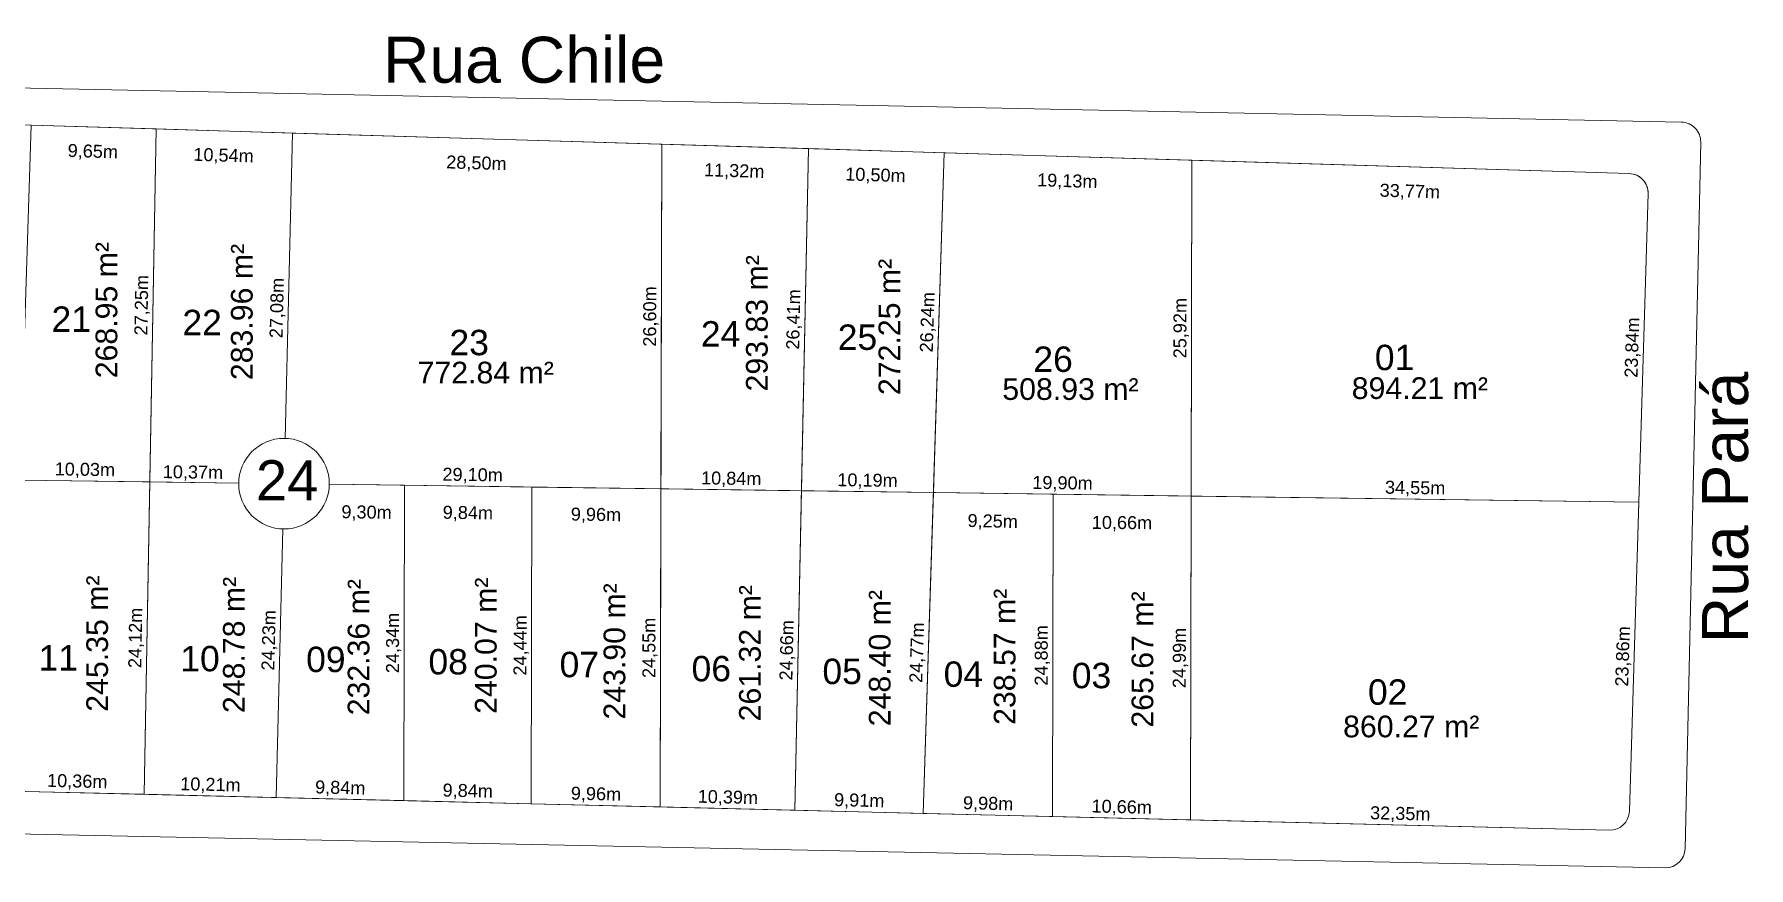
# Model space of a CAD drawing. Header units: metres. Extents: x 3808 to 8215, y 2374 to 6187.
# Drawn here: x 4895 to 5027.3, y 5115 to 5179.3 of the extents above; entities that cross this region are included whole.
import ezdxf
from ezdxf.enums import TextEntityAlignment as Align

# ---------------------------------------------------------------- set-up
doc = ezdxf.new("R2010")
doc.units = ezdxf.units.M
for name, color, linetype in [('Areas Lotes', 1, 'Continuous'), ('Calçada', 8, 'Continuous'), ('Lote', 7, 'Continuous'), ('Nome das Ruas', 7, 'Continuous'), ('Nº Lote', 7, 'Continuous'), ('Nº. quadra', 7, 'Continuous'), ('quadras', 7, 'Continuous')]:
    doc.layers.add(name, color=color, linetype=linetype)
doc.styles.add('Arial', font='arial.ttf')
doc.dimstyles.new('Copy(2) of ISO-25', dxfattribs={"dimtxt": 1, "dimasz": 2.5, "dimexe": 1.25, "dimexo": 0.625, "dimgap": 0.2, "dimtad": 1, "dimtoh": 1, "dimlfac": 1, "dimzin": 1, "dimtxsty": 'Arial', "dimblk": 'NONE', "dimcen": 0, "dimse1": 1, "dimse2": 1, "dimsd1": 1, "dimsd2": 1, "dimclrt": 256, "dimaunit": 1, "dimadec": 3, "dimazin": 0, "dimtfac": 1, "dimtmove": 0, "dimatfit": 3, "dimldrblk": 'NONE', "dimfxl": 1, "dimtolj": 1, "dimtzin": 0, "dimarcsym": 0})

# ---------------------------------------------------------------- blocks, each defined once
blk = doc.blocks.new('*D5328')
at = {"layer": 'Defpoints', "color": 0, "linetype": 'Continuous', "transparency": 16777216}
for p in [(4984.26, 5118.65), (4984.26, 5118.65), (5016.6, 5117.86)]:
    blk.add_point(p, dxfattribs=at)
at = {"layer": 'Lote', "linetype": 'Continuous', "lineweight": 5, "transparency": 16777216, "insert": (5000.45, 5119.06), "char_height": 1, "attachment_point": 5, "rotation": 358.5982, "style": 'Arial'}
blk.add_mtext('\\A1;32,35m', dxfattribs=at)
blk = doc.blocks.new('_None')
blk = doc.blocks.new('*D5329')
at = {"layer": 'Defpoints', "color": 0, "linetype": 'Continuous', "transparency": 16777216}
for p in [(4973.6, 5118.91), (4973.6, 5118.91), (4984.26, 5118.65)]:
    blk.add_point(p, dxfattribs=at)
at = {"layer": 'Lote', "linetype": 'Continuous', "lineweight": 5, "transparency": 16777216, "insert": (4978.95, 5119.58), "char_height": 1, "attachment_point": 5, "rotation": 358.5982, "style": 'Arial'}
blk.add_mtext('\\A1;10,66m', dxfattribs=at)
blk = doc.blocks.new('*D5330')
at = {"layer": 'Defpoints', "color": 0, "linetype": 'Continuous', "transparency": 16777216}
for p in [(4963.63, 5119.16), (4963.63, 5119.16), (4973.6, 5118.91)]:
    blk.add_point(p, dxfattribs=at)
at = {"layer": 'Lote', "linetype": 'Continuous', "lineweight": 5, "transparency": 16777216, "insert": (4968.64, 5119.84), "char_height": 1, "attachment_point": 5, "rotation": 358.5982, "style": 'Arial'}
blk.add_mtext('\\A1;9,98m', dxfattribs=at)
blk = doc.blocks.new('*D5331')
at = {"layer": 'Defpoints', "color": 0, "linetype": 'Continuous', "transparency": 16777216}
for p in [(4953.72, 5119.4), (4953.72, 5119.4), (4963.63, 5119.16)]:
    blk.add_point(p, dxfattribs=at)
at = {"layer": 'Lote', "linetype": 'Continuous', "lineweight": 5, "transparency": 16777216, "insert": (4958.69, 5120.08), "char_height": 1, "attachment_point": 5, "rotation": 358.5982, "style": 'Arial'}
blk.add_mtext('\\A1;9,91m', dxfattribs=at)
blk = doc.blocks.new('*D5332')
at = {"layer": 'Defpoints', "color": 0, "linetype": 'Continuous', "transparency": 16777216}
for p in [(4943.33, 5119.65), (4943.33, 5119.4), (4953.72, 5119.4)]:
    blk.add_point(p, dxfattribs=at)
at = {"layer": 'Lote', "linetype": 'Continuous', "lineweight": 5, "transparency": 16777216, "insert": (4948.55, 5120.33), "char_height": 1, "attachment_point": 5, "rotation": 358.5982, "style": 'Arial'}
blk.add_mtext('\\A1;10,39m', dxfattribs=at)
blk = doc.blocks.new('*D5333')
at = {"layer": 'Defpoints', "color": 0, "linetype": 'Continuous', "transparency": 16777216}
for p in [(4933.37, 5119.9), (4933.37, 5119.9), (4943.33, 5119.4)]:
    blk.add_point(p, dxfattribs=at)
at = {"layer": 'Lote', "linetype": 'Continuous', "lineweight": 5, "transparency": 16777216, "insert": (4938.37, 5120.58), "char_height": 1, "attachment_point": 5, "rotation": 358.5982, "style": 'Arial'}
blk.add_mtext('\\A1;9,96m', dxfattribs=at)
blk = doc.blocks.new('*D5334')
at = {"layer": 'Defpoints', "color": 0, "linetype": 'Continuous', "transparency": 16777216}
for p in [(4923.53, 5120.14), (4923.53, 5120.14), (4933.37, 5119.9)]:
    blk.add_point(p, dxfattribs=at)
at = {"layer": 'Lote', "linetype": 'Continuous', "lineweight": 5, "transparency": 16777216, "insert": (4928.47, 5120.82), "char_height": 1, "attachment_point": 5, "rotation": 358.5982, "style": 'Arial'}
blk.add_mtext('\\A1;9,84m', dxfattribs=at)
blk = doc.blocks.new('*D5335')
at = {"layer": 'Defpoints', "color": 0, "linetype": 'Continuous', "transparency": 16777216}
for p in [(4913.69, 5120.38), (4913.69, 5120.38), (4923.53, 5120.14)]:
    blk.add_point(p, dxfattribs=at)
at = {"layer": 'Lote', "linetype": 'Continuous', "lineweight": 5, "transparency": 16777216, "insert": (4918.63, 5121.06), "char_height": 1, "attachment_point": 5, "rotation": 358.5982, "style": 'Arial'}
blk.add_mtext('\\A1;9,84m', dxfattribs=at)
blk = doc.blocks.new('*D5336')
at = {"layer": 'Defpoints', "color": 0, "linetype": 'Continuous', "transparency": 16777216}
for p in [(4903.48, 5120.63), (4903.48, 5120.63), (4913.69, 5120.38)]:
    blk.add_point(p, dxfattribs=at)
at = {"layer": 'Lote', "linetype": 'Continuous', "lineweight": 5, "transparency": 16777216, "insert": (4908.61, 5121.3), "char_height": 1, "attachment_point": 5, "rotation": 358.5982, "style": 'Arial'}
blk.add_mtext('\\A1;10,21m', dxfattribs=at)
blk = doc.blocks.new('*D5337')
at = {"layer": 'Defpoints', "color": 0, "linetype": 'Continuous', "transparency": 16777216}
for p in [(4893.13, 5120.88), (4893.14, 5121.11), (4903.48, 5120.63)]:
    blk.add_point(p, dxfattribs=at)
at = {"layer": 'Lote', "linetype": 'Continuous', "lineweight": 5, "transparency": 16777216, "insert": (4898.33, 5121.56), "char_height": 1, "attachment_point": 5, "rotation": 358.5982, "style": 'Arial'}
blk.add_mtext('\\A1;10,36m', dxfattribs=at)
blk = doc.blocks.new('*D5349')
at = {"layer": 'Defpoints', "color": 0, "linetype": 'Continuous', "transparency": 16777216}
for p in [(4893.89, 5144.88), (4903.92, 5144.75), (4903.92, 5144.75)]:
    blk.add_point(p, dxfattribs=at)
at = {"layer": 'Lote', "linetype": 'Continuous', "lineweight": 5, "transparency": 16777216, "insert": (4898.92, 5145.62), "char_height": 1, "attachment_point": 5, "rotation": 359.2131, "style": 'Arial'}
blk.add_mtext('\\A1;10,03m', dxfattribs=at)
blk = doc.blocks.new('*D5350')
at = {"layer": 'Defpoints', "color": 0, "linetype": 'Continuous', "transparency": 16777216}
for p in [(4902.07, 5144.68), (4912.44, 5144.54), (4912.44, 5144.54)]:
    blk.add_point(p, dxfattribs=at)
at = {"layer": 'Lote', "linetype": 'Continuous', "lineweight": 5, "transparency": 16777216, "insert": (4907.26, 5145.41), "char_height": 1, "attachment_point": 5, "rotation": 359.2131, "style": 'Arial'}
blk.add_mtext('\\A1;10,37m', dxfattribs=at)
blk = doc.blocks.new('*D5351')
at = {"layer": 'Defpoints', "color": 0, "linetype": 'Continuous', "transparency": 16777216}
for p in [(4914.29, 5144.6), (4943.38, 5144.2), (4943.38, 5144.2)]:
    blk.add_point(p, dxfattribs=at)
at = {"layer": 'Lote', "linetype": 'Continuous', "lineweight": 5, "transparency": 16777216, "insert": (4928.85, 5145.21), "char_height": 1, "attachment_point": 5, "rotation": 359.2131, "style": 'Arial'}
blk.add_mtext('\\A1;29,10m', dxfattribs=at)
blk = doc.blocks.new('*D5352')
at = {"layer": 'Defpoints', "color": 0, "linetype": 'Continuous', "transparency": 16777216}
for p in [(4943.38, 5144.2), (4954.23, 5144.06), (4954.23, 5144.06)]:
    blk.add_point(p, dxfattribs=at)
at = {"layer": 'Lote', "linetype": 'Continuous', "lineweight": 5, "transparency": 16777216, "insert": (4948.81, 5144.93), "char_height": 1, "attachment_point": 5, "rotation": 359.2131, "style": 'Arial'}
blk.add_mtext('\\A1;10,84m', dxfattribs=at)
blk = doc.blocks.new('*D5353')
at = {"layer": 'Defpoints', "color": 0, "linetype": 'Continuous', "transparency": 16777216}
for p in [(4954.23, 5144.06), (4964.42, 5143.92), (4964.42, 5143.92)]:
    blk.add_point(p, dxfattribs=at)
at = {"layer": 'Lote', "linetype": 'Continuous', "lineweight": 5, "transparency": 16777216, "insert": (4959.33, 5144.79), "char_height": 1, "attachment_point": 5, "rotation": 359.2131, "style": 'Arial'}
blk.add_mtext('\\A1;10,19m', dxfattribs=at)
blk = doc.blocks.new('*D5354')
at = {"layer": 'Defpoints', "color": 0, "linetype": 'Continuous', "transparency": 16777216}
for p in [(4964.42, 5143.92), (4984.31, 5143.64), (4984.31, 5143.64)]:
    blk.add_point(p, dxfattribs=at)
at = {"layer": 'Lote', "linetype": 'Continuous', "lineweight": 5, "transparency": 16777216, "insert": (4974.38, 5144.58), "char_height": 1, "attachment_point": 5, "rotation": 359.2131, "style": 'Arial'}
blk.add_mtext('\\A1;19,90m', dxfattribs=at)
blk = doc.blocks.new('*D5355')
at = {"layer": 'Defpoints', "color": 0, "linetype": 'Continuous', "transparency": 16777216}
for p in [(4984.31, 5143.64), (5018.86, 5143.17), (5018.86, 5143.17)]:
    blk.add_point(p, dxfattribs=at)
at = {"layer": 'Lote', "linetype": 'Continuous', "lineweight": 5, "transparency": 16777216, "insert": (5001.6, 5144.21), "char_height": 1, "attachment_point": 5, "rotation": 359.2131, "style": 'Arial'}
blk.add_mtext('\\A1;34,55m', dxfattribs=at)
blk = doc.blocks.new('*D5356')
at = {"layer": 'Defpoints', "color": 0, "linetype": 'Continuous', "transparency": 16777216}
for p in [(4964.42, 5143.92), (4973.66, 5143.7), (4964.35, 5140.94)]:
    blk.add_point(p, dxfattribs=at)
at = {"layer": 'Lote', "linetype": 'Continuous', "lineweight": 5, "transparency": 16777216, "insert": (4968.99, 5141.63), "char_height": 1, "attachment_point": 5, "rotation": 358.6791, "style": 'Arial'}
blk.add_mtext('\\A1;9,25m', dxfattribs=at)
blk = doc.blocks.new('*D5357')
at = {"layer": 'Defpoints', "color": 0, "linetype": 'Continuous', "transparency": 16777216}
for p in [(4973.66, 5143.7), (4984.31, 5143.64), (4984.3, 5140.68)]:
    blk.add_point(p, dxfattribs=at)
at = {"layer": 'Lote', "linetype": 'Continuous', "lineweight": 5, "transparency": 16777216, "insert": (4978.97, 5141.51), "char_height": 1, "attachment_point": 5, "rotation": 359.6764, "style": 'Arial'}
blk.add_mtext('\\A1;10,66m', dxfattribs=at)
blk = doc.blocks.new('*D5358')
at = {"layer": 'Defpoints', "color": 0, "linetype": 'Continuous', "transparency": 16777216}
for p in [(4916.05, 5144.51), (4925.34, 5144.38), (4925.3, 5141.45)]:
    blk.add_point(p, dxfattribs=at)
at = {"layer": 'Lote', "linetype": 'Continuous', "lineweight": 5, "transparency": 16777216, "insert": (4920.66, 5142.32), "char_height": 1, "attachment_point": 5, "rotation": 359.2131, "style": 'Arial'}
blk.add_mtext('\\A1;9,30m', dxfattribs=at)
blk = doc.blocks.new('*D5359')
at = {"layer": 'Defpoints', "color": 0, "linetype": 'Continuous', "transparency": 16777216}
for p in [(4923.58, 5144.48), (4933.43, 5144.34), (4933.39, 5141.41)]:
    blk.add_point(p, dxfattribs=at)
at = {"layer": 'Lote', "linetype": 'Continuous', "lineweight": 5, "transparency": 16777216, "insert": (4928.48, 5142.28), "char_height": 1, "attachment_point": 5, "rotation": 359.2131, "style": 'Arial'}
blk.add_mtext('\\A1;9,84m', dxfattribs=at)
blk = doc.blocks.new('*D5360')
at = {"layer": 'Defpoints', "color": 0, "linetype": 'Continuous', "transparency": 16777216}
for p in [(4933.43, 5144.34), (4943.38, 5144.2), (4943.34, 5141.27)]:
    blk.add_point(p, dxfattribs=at)
at = {"layer": 'Lote', "linetype": 'Continuous', "lineweight": 5, "transparency": 16777216, "insert": (4938.37, 5142.14), "char_height": 1, "attachment_point": 5, "rotation": 359.2131, "style": 'Arial'}
blk.add_mtext('\\A1;9,96m', dxfattribs=at)
blk = doc.blocks.new('*D5371')
at = {"layer": 'Defpoints', "color": 0, "linetype": 'Continuous', "transparency": 16777216}
for p in [(4894.77, 5172.28), (4904.42, 5171.99), (4904.33, 5169.23)]:
    blk.add_point(p, dxfattribs=at)
at = {"layer": 'Lote', "linetype": 'Continuous', "lineweight": 5, "transparency": 16777216, "insert": (4899.53, 5170.18), "char_height": 1, "attachment_point": 5, "rotation": 358.2625, "style": 'Arial'}
blk.add_mtext('\\A1;9,65m', dxfattribs=at)
blk = doc.blocks.new('*D5372')
at = {"layer": 'Defpoints', "color": 0, "linetype": 'Continuous', "transparency": 16777216}
for p in [(4904.42, 5171.99), (4914.95, 5171.67), (4914.87, 5168.91)]:
    blk.add_point(p, dxfattribs=at)
at = {"layer": 'Lote', "linetype": 'Continuous', "lineweight": 5, "transparency": 16777216, "insert": (4909.62, 5169.87), "char_height": 1, "attachment_point": 5, "rotation": 358.2625, "style": 'Arial'}
blk.add_mtext('\\A1;10,54m', dxfattribs=at)
blk = doc.blocks.new('*D5373')
at = {"layer": 'Defpoints', "color": 0, "linetype": 'Continuous', "transparency": 16777216}
for p in [(4914.95, 5171.67), (4943.44, 5170.81), (4943.36, 5168.05)]:
    blk.add_point(p, dxfattribs=at)
at = {"layer": 'Lote', "linetype": 'Continuous', "lineweight": 5, "transparency": 16777216, "insert": (4929.14, 5169.28), "char_height": 1, "attachment_point": 5, "rotation": 358.2625, "style": 'Arial'}
blk.add_mtext('\\A1;28,50m', dxfattribs=at)
blk = doc.blocks.new('*D5374')
at = {"layer": 'Defpoints', "color": 0, "linetype": 'Continuous', "transparency": 16777216}
for p in [(4943.44, 5170.81), (4954.76, 5170.81), (4954.67, 5167.71)]:
    blk.add_point(p, dxfattribs=at)
at = {"layer": 'Lote', "linetype": 'Continuous', "lineweight": 5, "transparency": 16777216, "insert": (4949.04, 5168.68), "char_height": 1, "attachment_point": 5, "rotation": 358.2625, "style": 'Arial'}
blk.add_mtext('\\A1;11,32m', dxfattribs=at)
blk = doc.blocks.new('*D5375')
at = {"layer": 'Defpoints', "color": 0, "linetype": 'Continuous', "transparency": 16777216}
for p in [(4954.76, 5170.81), (4965.25, 5170.15), (4965.17, 5167.39)]:
    blk.add_point(p, dxfattribs=at)
at = {"layer": 'Lote', "linetype": 'Continuous', "lineweight": 5, "transparency": 16777216, "insert": (4959.94, 5168.35), "char_height": 1, "attachment_point": 5, "rotation": 358.2625, "style": 'Arial'}
blk.add_mtext('\\A1;10,50m', dxfattribs=at)
blk = doc.blocks.new('*D5376')
at = {"layer": 'Defpoints', "color": 0, "linetype": 'Continuous', "transparency": 16777216}
for p in [(4965.25, 5170.15), (4984.37, 5169.57), (4984.29, 5166.81)]:
    blk.add_point(p, dxfattribs=at)
at = {"layer": 'Lote', "linetype": 'Continuous', "lineweight": 5, "transparency": 16777216, "insert": (4974.75, 5167.9), "char_height": 1, "attachment_point": 5, "rotation": 358.2625, "style": 'Arial'}
blk.add_mtext('\\A1;19,13m', dxfattribs=at)
blk = doc.blocks.new('*D5377')
at = {"layer": 'Defpoints', "color": 0, "linetype": 'Continuous', "transparency": 16777216}
for p in [(4984.37, 5169.57), (5018.13, 5168.54), (5018.05, 5165.78)]:
    blk.add_point(p, dxfattribs=at)
at = {"layer": 'Lote', "linetype": 'Continuous', "lineweight": 5, "transparency": 16777216, "insert": (5001.19, 5167.1), "char_height": 1, "attachment_point": 5, "rotation": 358.2625, "style": 'Arial'}
blk.add_mtext('\\A1;33,77m', dxfattribs=at)
blk = doc.blocks.new('*D5385')
at = {"layer": 'Defpoints', "color": 0, "linetype": 'Continuous', "transparency": 16777216}
for p in [(4904.42, 5171.99), (4904.42, 5171.99), (4903.92, 5144.75)]:
    blk.add_point(p, dxfattribs=at)
at = {"layer": 'Lote', "linetype": 'Continuous', "lineweight": 5, "transparency": 16777216, "insert": (4903.37, 5158.38), "char_height": 1, "attachment_point": 5, "rotation": 88.9611, "style": 'Arial'}
blk.add_mtext('\\A1;27,25m', dxfattribs=at)
blk = doc.blocks.new('*D5386')
at = {"layer": 'Defpoints', "color": 0, "linetype": 'Continuous', "transparency": 16777216}
for p in [(4914.95, 5171.67), (4914.95, 5171.67), (4914.29, 5144.6)]:
    blk.add_point(p, dxfattribs=at)
at = {"layer": 'Lote', "linetype": 'Continuous', "lineweight": 5, "transparency": 16777216, "insert": (4913.82, 5158.16), "char_height": 1, "attachment_point": 5, "rotation": 88.5933, "style": 'Arial'}
blk.add_mtext('\\A1;27,08m', dxfattribs=at)
blk = doc.blocks.new('*D5387')
at = {"layer": 'Defpoints', "color": 0, "linetype": 'Continuous', "transparency": 16777216}
for p in [(4903.92, 5144.75), (4903.48, 5120.63), (4903.48, 5120.63)]:
    blk.add_point(p, dxfattribs=at)
at = {"layer": 'Lote', "linetype": 'Continuous', "lineweight": 5, "transparency": 16777216, "insert": (4902.9, 5132.7), "char_height": 1, "attachment_point": 5, "rotation": 88.9611, "style": 'Arial'}
blk.add_mtext('\\A1;24,12m', dxfattribs=at)
blk = doc.blocks.new('*D5388')
at = {"layer": 'Defpoints', "color": 0, "linetype": 'Continuous', "transparency": 16777216}
for p in [(4914.29, 5144.6), (4913.69, 5120.38), (4913.69, 5120.38)]:
    blk.add_point(p, dxfattribs=at)
at = {"layer": 'Lote', "linetype": 'Continuous', "lineweight": 5, "transparency": 16777216, "insert": (4913.19, 5132.51), "char_height": 1, "attachment_point": 5, "rotation": 88.5933, "style": 'Arial'}
blk.add_mtext('\\A1;24,23m', dxfattribs=at)
blk = doc.blocks.new('*D5389')
at = {"layer": 'Defpoints', "color": 0, "linetype": 'Continuous', "transparency": 16777216}
for p in [(4923.58, 5144.48), (4923.53, 5120.14), (4923.53, 5120.14)]:
    blk.add_point(p, dxfattribs=at)
at = {"layer": 'Lote', "linetype": 'Continuous', "lineweight": 5, "transparency": 16777216, "insert": (4922.76, 5132.31), "char_height": 1, "attachment_point": 5, "rotation": 89.8723, "style": 'Arial'}
blk.add_mtext('\\A1;24,34m', dxfattribs=at)
blk = doc.blocks.new('*D5390')
at = {"layer": 'Defpoints', "color": 0, "linetype": 'Continuous', "transparency": 16777216}
for p in [(4933.43, 5144.34), (4933.37, 5119.9), (4933.37, 5119.9)]:
    blk.add_point(p, dxfattribs=at)
at = {"layer": 'Lote', "linetype": 'Continuous', "lineweight": 5, "transparency": 16777216, "insert": (4932.6, 5132.12), "char_height": 1, "attachment_point": 5, "rotation": 89.8723, "style": 'Arial'}
blk.add_mtext('\\A1;24,44m', dxfattribs=at)
blk = doc.blocks.new('*D5391')
at = {"layer": 'Defpoints', "color": 0, "linetype": 'Continuous', "transparency": 16777216}
for p in [(4943.38, 5144.2), (4943.33, 5119.65), (4943.33, 5119.65)]:
    blk.add_point(p, dxfattribs=at)
at = {"layer": 'Lote', "linetype": 'Continuous', "lineweight": 5, "transparency": 16777216, "insert": (4942.55, 5131.93), "char_height": 1, "attachment_point": 5, "rotation": 89.8723, "style": 'Arial'}
blk.add_mtext('\\A1;24,55m', dxfattribs=at)
blk = doc.blocks.new('*D5392')
at = {"layer": 'Defpoints', "color": 0, "linetype": 'Continuous', "transparency": 16777216}
for p in [(4943.44, 5170.81), (4943.44, 5170.81), (4943.38, 5144.2)]:
    blk.add_point(p, dxfattribs=at)
at = {"layer": 'Lote', "linetype": 'Continuous', "lineweight": 5, "transparency": 16777216, "insert": (4942.61, 5157.51), "char_height": 1, "attachment_point": 5, "rotation": 89.8723, "style": 'Arial'}
blk.add_mtext('\\A1;26,60m', dxfattribs=at)
blk = doc.blocks.new('*D5393')
at = {"layer": 'Defpoints', "color": 0, "linetype": 'Continuous', "transparency": 16777216}
for p in [(4954.76, 5170.46), (4954.23, 5144.06), (4954.23, 5144.06)]:
    blk.add_point(p, dxfattribs=at)
at = {"layer": 'Lote', "linetype": 'Continuous', "lineweight": 5, "transparency": 16777216, "insert": (4953.69, 5157.28), "char_height": 1, "attachment_point": 5, "rotation": 88.8298, "style": 'Arial'}
blk.add_mtext('\\A1;26,41m', dxfattribs=at)
blk = doc.blocks.new('*D5394')
at = {"layer": 'Defpoints', "color": 0, "linetype": 'Continuous', "transparency": 16777216}
for p in [(4965.25, 5170.15), (4965.25, 5170.15), (4964.42, 5143.92)]:
    blk.add_point(p, dxfattribs=at)
at = {"layer": 'Lote', "linetype": 'Continuous', "lineweight": 5, "transparency": 16777216, "insert": (4964.03, 5157.06), "char_height": 1, "attachment_point": 5, "rotation": 88.1772, "style": 'Arial'}
blk.add_mtext('\\A1;26,24m', dxfattribs=at)
blk = doc.blocks.new('*D5395')
at = {"layer": 'Defpoints', "color": 0, "linetype": 'Continuous', "transparency": 16777216}
for p in [(4954.23, 5144.06), (4953.72, 5119.4), (4953.72, 5119.4)]:
    blk.add_point(p, dxfattribs=at)
at = {"layer": 'Lote', "linetype": 'Continuous', "lineweight": 5, "transparency": 16777216, "insert": (4953.17, 5131.74), "char_height": 1, "attachment_point": 5, "rotation": 88.8298, "style": 'Arial'}
blk.add_mtext('\\A1;24,66m', dxfattribs=at)
blk = doc.blocks.new('*D5396')
at = {"layer": 'Defpoints', "color": 0, "linetype": 'Continuous', "transparency": 16777216}
for p in [(4964.42, 5143.92), (4963.63, 5119.16), (4963.63, 5119.16)]:
    blk.add_point(p, dxfattribs=at)
at = {"layer": 'Lote', "linetype": 'Continuous', "lineweight": 5, "transparency": 16777216, "insert": (4963.22, 5131.56), "char_height": 1, "attachment_point": 5, "rotation": 88.1772, "style": 'Arial'}
blk.add_mtext('\\A1;24,77m', dxfattribs=at)
blk = doc.blocks.new('*D5397')
at = {"layer": 'Defpoints', "color": 0, "linetype": 'Continuous', "transparency": 16777216}
for p in [(4973.66, 5143.79), (4973.6, 5118.91), (4973.6, 5118.91)]:
    blk.add_point(p, dxfattribs=at)
at = {"layer": 'Lote', "linetype": 'Continuous', "lineweight": 5, "transparency": 16777216, "insert": (4972.83, 5131.35), "char_height": 1, "attachment_point": 5, "rotation": 89.8723, "style": 'Arial'}
blk.add_mtext('\\A1;24,88m', dxfattribs=at)
blk = doc.blocks.new('*D5398')
at = {"layer": 'Defpoints', "color": 0, "linetype": 'Continuous', "transparency": 16777216}
for p in [(4984.31, 5143.64), (4984.26, 5118.65), (4984.26, 5118.65)]:
    blk.add_point(p, dxfattribs=at)
at = {"layer": 'Lote', "linetype": 'Continuous', "lineweight": 5, "transparency": 16777216, "insert": (4983.49, 5131.15), "char_height": 1, "attachment_point": 5, "rotation": 89.8723, "style": 'Arial'}
blk.add_mtext('\\A1;24,99m', dxfattribs=at)
blk = doc.blocks.new('*D5399')
at = {"layer": 'Defpoints', "color": 0, "linetype": 'Continuous', "transparency": 16777216}
for p in [(4984.37, 5169.57), (4984.37, 5169.57), (4984.31, 5143.64)]:
    blk.add_point(p, dxfattribs=at)
at = {"layer": 'Lote', "linetype": 'Continuous', "lineweight": 5, "transparency": 16777216, "insert": (4983.54, 5156.61), "char_height": 1, "attachment_point": 5, "rotation": 89.8723, "style": 'Arial'}
blk.add_mtext('\\A1;25,92m', dxfattribs=at)
blk = doc.blocks.new('*D5400')
at = {"layer": 'Defpoints', "color": 0, "linetype": 'Continuous', "transparency": 16777216}
for p in [(5019.58, 5167), (5019.58, 5167), (5018.86, 5143.17)]:
    blk.add_point(p, dxfattribs=at)
at = {"layer": 'Lote', "linetype": 'Continuous', "lineweight": 5, "transparency": 16777216, "insert": (5018.42, 5155.11), "char_height": 1, "attachment_point": 5, "rotation": 88.2625, "style": 'Arial'}
blk.add_mtext('\\A1;23,84m', dxfattribs=at)
blk = doc.blocks.new('*D5401')
at = {"layer": 'Defpoints', "color": 0, "linetype": 'Continuous', "transparency": 16777216}
for p in [(5018.86, 5143.17), (5018.14, 5119.31), (5018.14, 5119.31)]:
    blk.add_point(p, dxfattribs=at)
at = {"layer": 'Lote', "linetype": 'Continuous', "lineweight": 5, "transparency": 16777216, "insert": (5017.7, 5131.27), "char_height": 1, "attachment_point": 5, "rotation": 88.2625, "style": 'Arial'}
blk.add_mtext('\\A1;23,86m', dxfattribs=at)

msp = doc.modelspace()

# ---------------------------------------------------------------- linework, layer by layer
at = {"layer": 'Calçada', "linetype": 'Continuous', "lineweight": 5}
for p, q in [((5022.17, 5172.507), (4835.187, 5176.358)), ((5023.639, 5170.974), (5022.431, 5116.428)), ((5020.901, 5114.961), (4833.293, 5118.796))]:
    msp.add_line(p, q, dxfattribs=at)
for centre, start, end in [((5022.14, 5171.007), 358.73121, 88.82016), ((5020.931, 5116.461), 268.82901, 358.73121)]:
    msp.add_arc(centre, 1.5, start, end, dxfattribs=at)
at = {"layer": 'Lote', "lineweight": 5}
for p, q in [((4904.416, 5171.991), (4903.484, 5120.628)), ((4914.953, 5171.671), (4914.374, 5148.099)), ((4943.441, 5170.807), (4943.327, 5119.653)), ((4954.765, 5170.464), (4953.721, 5119.399)), ((4963.628, 5119.156), (4965.25, 5170.146)), ((4984.372, 5169.566), (4984.258, 5118.652)), ((4910.793, 5144.652), (4834.281, 5145.703)), ((5018.86, 5143.168), (4917.783, 5144.556)), ((4923.584, 5144.477), (4923.53, 5120.138)), ((4933.426, 5144.342), (4933.372, 5119.897)), ((4973.659, 5143.703), (4973.604, 5118.912)), ((4914.202, 5141.11), (4913.693, 5120.378))]:
    msp.add_line(p, q, dxfattribs=at)
at = {"layer": 'Lote', "linetype": 'Continuous', "lineweight": 5, "flags": 128}
for points in [[(4904.416, 5171.991), (4894.767, 5172.284), (4893.893, 5144.885), (4903.922, 5144.747)], [(4954.765, 5170.464), (4943.441, 5170.807), (4943.382, 5144.205), (4954.225, 5144.056)], [(4954.225, 5144.056), (4964.416, 5143.916), (4965.25, 5170.146), (4954.765, 5170.464)], [(4964.416, 5143.916), (4984.314, 5143.643), (4984.372, 5169.566), (4965.25, 5170.146)], [(4903.922, 5144.747), (4893.893, 5144.885), (4893.128, 5120.882), (4903.484, 5120.628)], [(4923.53, 5120.138), (4933.372, 5119.897), (4933.426, 5144.342), (4923.584, 5144.477)], [(4933.372, 5119.897), (4943.327, 5119.653), (4943.382, 5144.205), (4933.426, 5144.342)], [(4954.225, 5144.056), (4943.382, 5144.205), (4943.327, 5119.653), (4953.721, 5119.399)], [(4953.721, 5119.399), (4963.628, 5119.156), (4964.416, 5143.916), (4954.225, 5144.056)], [(4973.659, 5143.789), (4964.416, 5143.916), (4963.628, 5119.156), (4973.604, 5118.912)], [(4973.604, 5118.912), (4984.258, 5118.652), (4984.314, 5143.643), (4973.659, 5143.789)]]:
    msp.add_lwpolyline(points, close=True, dxfattribs=at)
for points in [[(4914.374, 5148.099), (4914.953, 5171.671), (4904.416, 5171.991), (4903.922, 5144.747), (4910.793, 5144.652)], [(4917.783, 5144.556), (4943.382, 5144.205), (4943.441, 5170.807), (4914.953, 5171.671), (4914.374, 5148.099)], [(4910.793, 5144.652), (4903.922, 5144.747), (4903.484, 5120.628), (4913.693, 5120.378), (4914.202, 5141.11)], [(4914.202, 5141.11), (4913.693, 5120.378), (4923.53, 5120.138), (4923.584, 5144.477), (4917.783, 5144.556)]]:
    msp.add_lwpolyline(points, dxfattribs=at)
for points in [[(5018.86, 5143.168), (5019.583, 5166.997, 0.4142136), (5018.129, 5168.542), (4984.372, 5169.566), (4984.314, 5143.643)], [(4984.314, 5143.643), (4984.258, 5118.652), (5016.6, 5117.86, 0.4124989), (5018.136, 5119.314), (5018.86, 5143.168)]]:
    msp.add_lwpolyline(points, format="xyb", close=True, dxfattribs=at)
at = {"layer": 'Nº. quadra', "lineweight": 5}
msp.add_circle((4914.288, 5144.604), 3.496, dxfattribs=at)
at = {"layer": 'quadras', "lineweight": 5}
for p, q in [((4836.484, 5174.052), (5018.129, 5168.542)), ((5018.136, 5119.314), (5019.583, 5166.997)), ((4835.209, 5122.299), (5016.6, 5117.86))]:
    msp.add_line(p, q, dxfattribs=at)
for centre, start, end in [((5018.083, 5167.042), 358.26254, 88.26254), ((5016.637, 5119.36), 268.59817, 358.26254)]:
    msp.add_arc(centre, 1.5, start, end, dxfattribs=at)

# ---------------------------------------------------------------- texts
at = {"layer": 'Areas Lotes', "lineweight": 5, "style": 'Arial'}
for s, p in [('268.95 m²', (4901.419, 5152.74)), ('283.96 m²', (4911.867, 5152.596)), ('293.83 m²', (4951.621, 5151.724)), ('272.25 m²', (4961.851, 5151.443)), ('245.35 m²', (4900.701, 5126.999)), ('248.78 m²', (4911.255, 5126.897)), ('232.36 m²', (4920.88, 5126.723)), ('240.07 m²', (4930.7, 5126.837)), ('243.90 m²', (4940.63, 5126.397)), ('261.32 m²', (4951.087, 5126.257)), ('248.40 m²', (4961.104, 5125.878)), ('238.57 m²', (4970.75, 5125.982)), ('265.67 m²', (4981.383, 5125.773))]:
    msp.add_text(s, height=1.6726, rotation=90, dxfattribs=at).set_placement(p)
at = {"layer": 'Areas Lotes', "linetype": 'Continuous', "lineweight": 5, "style": 'Arial'}
for s, p in [('772.84 m²', (4924.598, 5152.343)), ('508.93 m²', (4969.733, 5151.071)), ('894.21 m²', (4996.702, 5151.142)), ('860.27 m²', (4996.038, 5125.027))]:
    msp.add_text(s, height=1.6726, dxfattribs=at).set_placement(p)
at = {"layer": 'Nome das Ruas', "lineweight": 5, "style": 'Arial'}
msp.add_text('Rua Chile', height=3.55, dxfattribs=at).set_placement((4921.934, 5175.553, 165.916))
msp.add_text('Rua Pará', height=3.55, rotation=90, dxfattribs=at).set_placement((5027.296, 5132.295, 165.916))
at = {"layer": 'Nº Lote', "linetype": 'Continuous', "lineweight": 5, "style": 'Arial'}
for s, p in [('21', (4897.869, 5156.323)), ('22', (4907.969, 5156.066)), ('24', (4947.989, 5155.19)), ('23', (4928.582, 5154.52)), ('25', (4958.553, 5154.932)), ('26', (4973.652, 5153.232)), ('01', (5000.011, 5153.367)), ('11', (4896.861, 5130.18)), ('10', (4907.805, 5130.121)), ('09', (4917.52, 5130.063)), ('08', (4926.959, 5129.879)), ('07', (4937.084, 5129.666)), ('06', (4947.269, 5129.347)), ('05', (4957.371, 5129.135)), ('04', (4966.728, 5128.922)), ('03', (4976.617, 5128.816)), ('02', (4999.479, 5127.541))]:
    msp.add_text(s, height=1.96, dxfattribs=at).set_placement(p, align=Align.CENTER)
at = {"layer": 'Nº. quadra', "lineweight": 5, "style": 'Arial'}
msp.add_text('24', height=3.1039, dxfattribs=at).set_placement((4912.124, 5143.31))

# ---------------------------------------------------------------- dimensions: what is measured, and where the dimension line sits
at = {"layer": 'Lote', "linetype": 'Continuous', "lineweight": 5}
for base, p1, p2, angle, picture, middle in [((4904.332, 5169.234), (4894.767, 5172.284), (4904.416, 5171.991), 178.26254, '*D5371', (4899.532, 5170.181)), ((4914.869, 5168.914), (4904.416, 5171.991), (4914.953, 5171.671), 178.26254, '*D5372', (4909.625, 5169.875)), ((4943.358, 5168.05), (4914.953, 5171.671), (4943.441, 5170.807), 178.26254, '*D5373', (4929.138, 5169.283)), ((4954.67, 5167.707), (4943.441, 5170.807), (4954.765, 5170.807), 178.26254, '*D5374', (4949.038, 5168.679)), ((4965.167, 5167.389), (4954.765, 5170.807), (4965.25, 5170.146), 178.26254, '*D5375', (4959.943, 5168.349)), ((4984.288, 5166.809), (4965.25, 5170.146), (4984.372, 5169.566), 178.26254, '*D5376', (4974.752, 5167.899)), ((5018.045, 5165.785), (4984.372, 5169.566), (5018.129, 5168.542), 178.26254, '*D5377', (5001.191, 5167.097)), ((4903.922, 5144.747), (4893.893, 5144.885), (4903.922, 5144.747), 179.21306, '*D5349', (4898.918, 5145.617)), ((4912.436, 5144.542), (4902.07, 5144.684), (4912.436, 5144.542), 179.21306, '*D5350', (4907.264, 5145.414)), ((4943.382, 5144.205), (4914.288, 5144.604), (4943.382, 5144.205), 179.21306, '*D5351', (4928.846, 5145.206)), ((4954.225, 5144.056), (4943.382, 5144.205), (4954.225, 5144.056), 179.21306, '*D5352', (4948.815, 5144.931)), ((4964.416, 5143.916), (4954.225, 5144.056), (4964.416, 5143.916), 179.21306, '*D5353', (4959.331, 5144.787)), ((4984.314, 5143.643), (4964.416, 5143.916), (4984.314, 5143.643), 179.21306, '*D5354', (4974.376, 5144.58)), ((4933.386, 5141.41), (4923.584, 5144.477), (4933.426, 5144.342), 179.21306, '*D5359', (4928.476, 5142.279)), ((4943.342, 5141.273), (4933.426, 5144.342), (4943.382, 5144.205), 179.21306, '*D5360', (4938.375, 5142.143)), ((5018.86, 5143.168), (4984.314, 5143.643), (5018.86, 5143.168), 179.21306, '*D5355', (5001.598, 5144.206)), ((4893.13, 5120.882), (4903.484, 5120.628), (4893.135, 5121.109), 358.59817, '*D5337', (4898.326, 5121.556)), ((4903.484, 5120.628), (4913.693, 5120.378), (4903.484, 5120.628), 358.59817, '*D5336', (4908.608, 5121.304)), ((4913.693, 5120.378), (4923.53, 5120.138), (4913.693, 5120.378), 358.59817, '*D5335', (4918.631, 5121.059)), ((4923.53, 5120.138), (4933.372, 5119.897), (4923.53, 5120.138), 358.59817, '*D5334', (4928.471, 5120.818)), ((4933.372, 5119.897), (4943.327, 5119.399), (4933.372, 5119.897), 358.59817, '*D5333', (4938.372, 5120.576)), ((4943.334, 5119.653), (4953.721, 5119.399), (4943.327, 5119.399), 358.59817, '*D5332', (4948.547, 5120.327)), ((4953.721, 5119.399), (4963.628, 5119.156), (4953.721, 5119.399), 358.59817, '*D5331', (4958.694, 5120.078)), ((4963.628, 5119.156), (4973.604, 5118.912), (4963.628, 5119.156), 358.59817, '*D5330', (4968.635, 5119.835)), ((4973.604, 5118.912), (4984.258, 5118.652), (4973.604, 5118.912), 358.59817, '*D5329', (4978.951, 5119.583))]:
    dim = msp.add_linear_dim(base=base, p1=p1, p2=p2, angle=angle, dimstyle='Copy(2) of ISO-25', override={"dimpost": 'm', "dimtmove": 1}, dxfattribs=at)
    dim.commit()
    dim.dimension.update_dxf_attribs({"geometry": picture, "text_midpoint": middle})
for p1, p2, distance, picture, middle in [((4903.922, 5144.747), (4904.416, 5171.991), 0, '*D5385', (4903.368, 5158.384)), ((4914.288, 5144.604), (4914.953, 5171.671), 0, '*D5386', (4913.82, 5158.158)), ((4943.382, 5144.205), (4943.441, 5170.807), 0, '*D5392', (4942.611, 5157.508)), ((4954.765, 5170.464), (4954.225, 5144.056), 0, '*D5393', (4953.694, 5157.276)), ((4964.416, 5143.916), (4965.25, 5170.146), 0, '*D5394', (4964.032, 5157.056)), ((4984.314, 5143.643), (4984.372, 5169.566), 0, '*D5399', (4983.542, 5156.606)), ((5018.86, 5143.168), (5019.583, 5166.997), 0, '*D5400', (5018.421, 5155.107)), ((4903.922, 5144.747), (4903.484, 5120.628), 0, '*D5387', (4902.902, 5132.702)), ((4914.288, 5144.604), (4913.693, 5120.378), 0, '*D5388', (4913.19, 5132.511)), ((4916.046, 5144.51), (4925.342, 5144.383), -2.932, '*D5358', (4920.664, 5142.316)), ((4923.584, 5144.477), (4923.53, 5120.138), 0, '*D5389', (4922.756, 5132.309)), ((4933.4263, 5144.3416), (4933.3719, 5119.8969), 0, '*D5390', (4932.5981, 5132.121)), ((4943.382, 5144.205), (4943.327, 5119.653), 0, '*D5391', (4942.554, 5131.931)), ((4954.225, 5144.056), (4953.721, 5119.399), 0, '*D5395', (4953.172, 5131.744)), ((4964.416, 5143.916), (4963.628, 5119.156), 0, '*D5396', (4963.221, 5131.562)), ((4973.659, 5143.703), (4964.416, 5143.916), 2.981, '*D5356', (4968.987, 5141.63)), ((4973.659, 5143.789), (4973.604, 5118.912), 0, '*D5397', (4972.83, 5131.352)), ((4973.659, 5143.703), (4984.314, 5143.643), -2.963, '*D5357', (4978.974, 5141.511)), ((4984.314, 5143.643), (4984.258, 5118.652), 0, '*D5398', (4983.485, 5131.149)), ((5018.86, 5143.168), (5018.136, 5119.314), 0, '*D5401', (5017.698, 5131.265)), ((5016.6, 5117.86), (4984.258, 5118.652), 0, '*D5328', (5000.449, 5119.057))]:
    dim = msp.add_aligned_dim(p1=p1, p2=p2, distance=distance, dimstyle='Copy(2) of ISO-25', override={"dimpost": 'm'}, dxfattribs=at)
    dim.commit()
    dim.dimension.update_dxf_attribs({"geometry": picture, "text_midpoint": middle})

doc.saveas('drawing.dxf')
